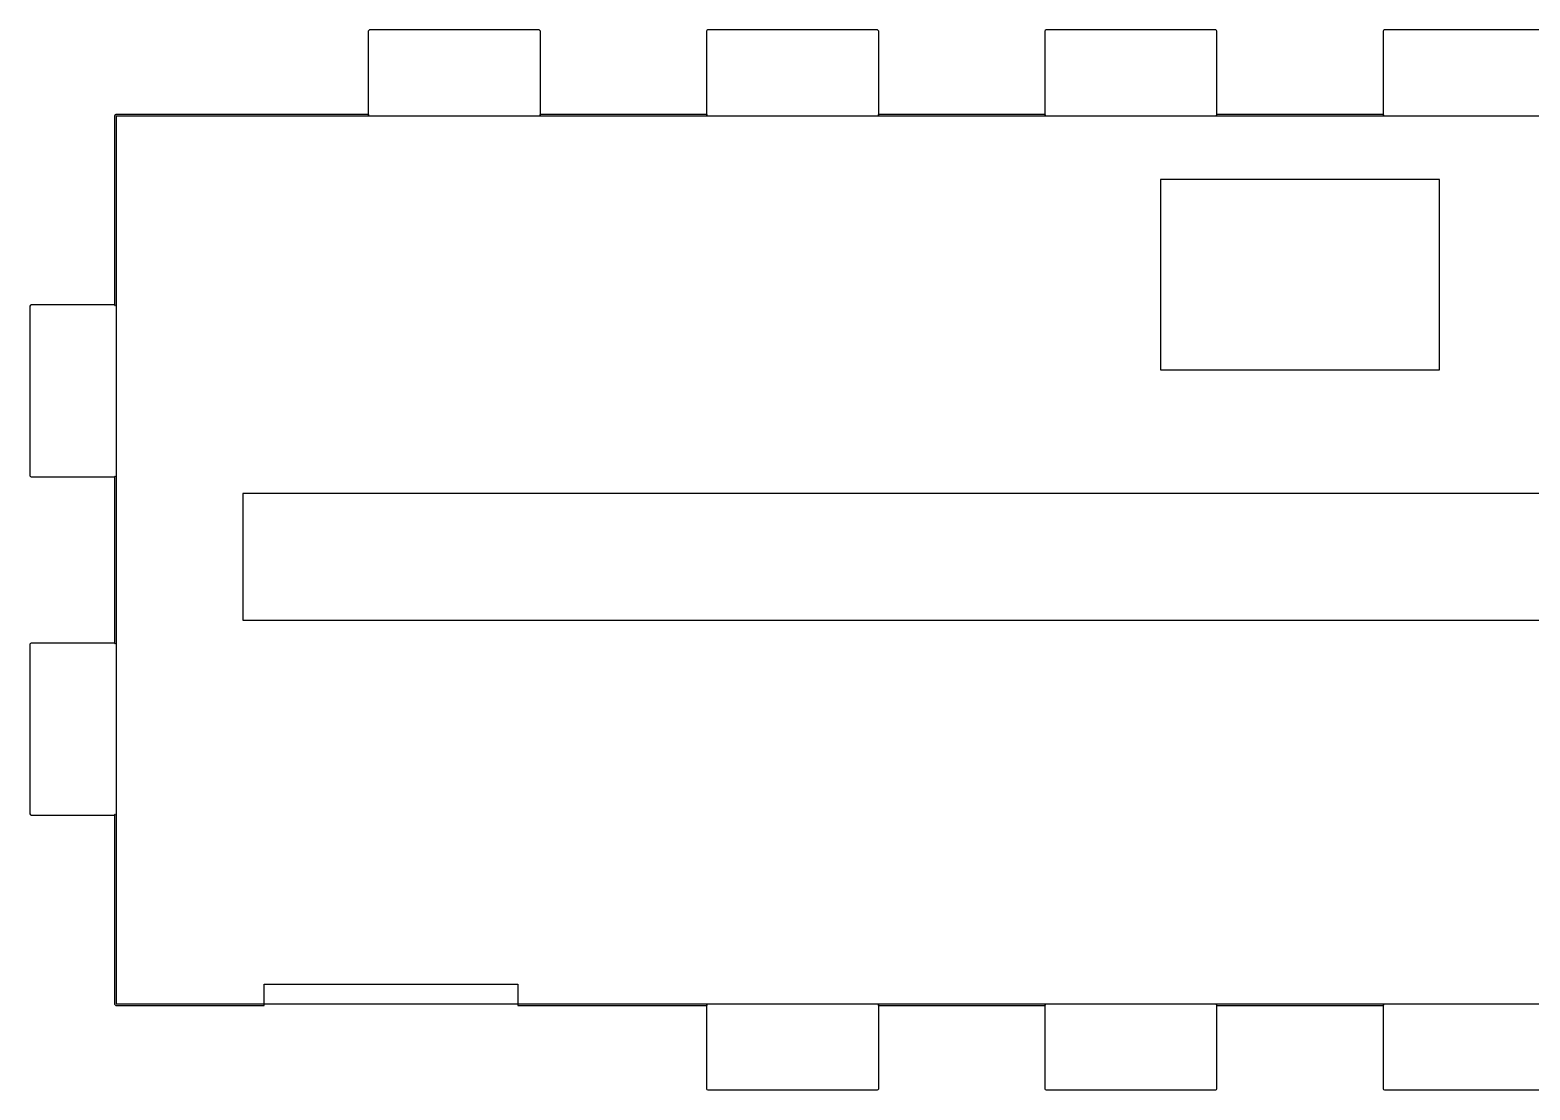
# Model space of a CAD drawing. Extents: x -34 to 366, y 525 to 825.
# Drawn here: x 17.9 to 88.8, y 587.2 to 637.4 of the extents above; entities that cross this region are included whole.
import ezdxf

# ---------------------------------------------------------------- set-up
doc = ezdxf.new("R2010")
doc.units = 0
doc.header["$MEASUREMENT"] = 0
doc.layers.add('CUT', color=30, linetype='CONTINUOUS')
doc.layers.add('ETCH', color=96, linetype='CONTINUOUS')

msp = doc.modelspace()

# ---------------------------------------------------------------- linework, layer by layer
at = {"layer": 'CUT', "color": 0}
for p, q in [((33.891, 637.339), (33.871, 637.302)), ((33.871, 637.302), (33.871, 637.289)), ((33.871, 637.289), (33.871, 633.359)), ((33.929, 637.359), (33.891, 637.339)), ((33.941, 637.359), (33.929, 637.359)), ((41.941, 637.359), (33.941, 637.359)), ((41.953, 637.359), (41.941, 637.359)), ((41.99, 637.339), (41.953, 637.359)), ((42.011, 637.302), (41.99, 637.339)), ((42.011, 637.289), (42.011, 637.302)), ((42.011, 633.359), (42.011, 637.289)), ((49.89, 637.339), (49.871, 637.302)), ((49.871, 637.302), (49.871, 637.289)), ((49.871, 637.289), (49.871, 633.359)), ((49.928, 637.359), (49.89, 637.339)), ((49.94, 637.359), (49.928, 637.359)), ((57.941, 637.359), (49.94, 637.359)), ((57.953, 637.359), (57.941, 637.359)), ((57.991, 637.339), (57.953, 637.359)), ((58.011, 637.302), (57.991, 637.339)), ((58.011, 637.289), (58.011, 637.302)), ((58.011, 633.359), (58.011, 637.289)), ((65.891, 637.339), (65.87, 637.302)), ((65.87, 637.302), (65.87, 637.289)), ((65.87, 637.289), (65.87, 633.359)), ((65.928, 637.359), (65.891, 637.339)), ((65.94, 637.359), (65.928, 637.359)), ((73.94, 637.359), (65.94, 637.359)), ((73.952, 637.359), (73.94, 637.359)), ((73.989, 637.339), (73.952, 637.359)), ((74.01, 637.302), (73.989, 637.339)), ((74.01, 637.289), (74.01, 637.302)), ((74.01, 633.359), (74.01, 637.289)), ((81.891, 637.339), (81.87, 637.302)), ((81.87, 637.302), (81.87, 637.289)), ((81.87, 637.289), (81.87, 633.359)), ((81.928, 637.359), (81.891, 637.339)), ((81.941, 637.359), (81.928, 637.359)), ((89.94, 637.359), (81.941, 637.359)), ((21.891, 633.339), (21.871, 633.302)), ((21.871, 633.302), (21.871, 633.289)), ((21.871, 633.289), (21.871, 624.359)), ((21.929, 633.359), (21.891, 633.339)), ((21.941, 633.359), (21.929, 633.359)), ((33.871, 633.359), (21.941, 633.359)), ((33.871, 633.359), (33.871, 633.352)), ((33.878, 633.359), (33.871, 633.359)), ((33.871, 633.352), (33.88, 633.331)), ((33.9, 633.35), (33.878, 633.359)), ((33.88, 633.331), (33.897, 633.333)), ((33.897, 633.333), (33.9, 633.35)), ((42.003, 633.359), (41.98, 633.35)), ((41.98, 633.35), (41.983, 633.333)), ((41.983, 633.333), (42, 633.331)), ((42, 633.331), (42.011, 633.352)), ((42.011, 633.359), (42.003, 633.359)), ((49.871, 633.359), (42.011, 633.359)), ((42.011, 633.352), (42.011, 633.359)), ((49.871, 633.359), (49.871, 633.352)), ((49.878, 633.359), (49.871, 633.359)), ((49.871, 633.352), (49.881, 633.331)), ((49.9, 633.35), (49.878, 633.359)), ((49.881, 633.331), (49.896, 633.333)), ((49.896, 633.333), (49.9, 633.35)), ((58.003, 633.359), (57.981, 633.35)), ((57.981, 633.35), (57.984, 633.333)), ((57.984, 633.333), (58, 633.331)), ((58, 633.331), (58.011, 633.352)), ((58.011, 633.359), (58.003, 633.359)), ((65.87, 633.359), (58.011, 633.359)), ((58.011, 633.352), (58.011, 633.359)), ((65.87, 633.359), (65.87, 633.352)), ((65.877, 633.359), (65.87, 633.359)), ((65.87, 633.352), (65.88, 633.331)), ((65.899, 633.35), (65.877, 633.359)), ((65.88, 633.331), (65.896, 633.333)), ((65.896, 633.333), (65.899, 633.35)), ((74.002, 633.359), (73.98, 633.35)), ((73.98, 633.35), (73.983, 633.333)), ((73.983, 633.333), (73.999, 633.331)), ((73.999, 633.331), (74.01, 633.352)), ((74.01, 633.359), (74.002, 633.359)), ((81.87, 633.359), (74.01, 633.359)), ((74.01, 633.352), (74.01, 633.359)), ((81.87, 633.359), (81.87, 633.352)), ((81.878, 633.359), (81.87, 633.359)), ((81.87, 633.352), (81.88, 633.331)), ((81.899, 633.35), (81.878, 633.359)), ((81.88, 633.331), (81.897, 633.333)), ((81.897, 633.333), (81.899, 633.35)), ((17.891, 624.339), (17.87, 624.302)), ((17.928, 624.359), (17.891, 624.339)), ((17.941, 624.359), (17.928, 624.359)), ((21.871, 624.359), (17.941, 624.359)), ((21.871, 624.359), (21.871, 624.352)), ((21.878, 624.359), (21.871, 624.359)), ((21.871, 624.352), (21.88, 624.33)), ((21.9, 624.35), (21.878, 624.359)), ((21.88, 624.33), (21.897, 624.333)), ((21.897, 624.333), (21.9, 624.35)), ((17.87, 624.302), (17.87, 624.289)), ((17.87, 624.289), (17.87, 616.288)), ((17.87, 616.288), (17.87, 616.277)), ((17.87, 616.277), (17.891, 616.24)), ((17.891, 616.24), (17.928, 616.219)), ((17.928, 616.219), (17.941, 616.219)), ((17.941, 616.219), (21.871, 616.219)), ((21.88, 616.25), (21.871, 616.228)), ((21.871, 616.228), (21.871, 616.219)), ((21.871, 616.219), (21.878, 616.219)), ((21.871, 616.219), (21.871, 608.359)), ((21.878, 616.219), (21.9, 616.23)), ((21.897, 616.246), (21.88, 616.25)), ((21.9, 616.23), (21.897, 616.246)), ((17.891, 608.338), (17.87, 608.301)), ((17.87, 608.301), (17.87, 608.289)), ((17.87, 608.289), (17.87, 600.289)), ((17.928, 608.359), (17.891, 608.338)), ((17.941, 608.359), (17.928, 608.359)), ((21.871, 608.359), (17.941, 608.359)), ((21.871, 608.359), (21.871, 608.352)), ((21.878, 608.359), (21.871, 608.359)), ((21.871, 608.352), (21.88, 608.33)), ((21.9, 608.349), (21.878, 608.359)), ((21.88, 608.33), (21.897, 608.333)), ((21.897, 608.333), (21.9, 608.349)), ((17.87, 600.289), (17.87, 600.277)), ((17.87, 600.277), (17.891, 600.24)), ((17.891, 600.24), (17.928, 600.219)), ((17.928, 600.219), (17.941, 600.219)), ((17.941, 600.219), (21.871, 600.219)), ((21.88, 600.249), (21.871, 600.227)), ((21.871, 600.227), (21.871, 600.219)), ((21.871, 600.219), (21.878, 600.219)), ((21.871, 600.219), (21.871, 591.289)), ((21.878, 600.219), (21.9, 600.23)), ((21.897, 600.246), (21.88, 600.249)), ((21.9, 600.23), (21.897, 600.246)), ((28.942, 591.219), (28.942, 592.219)), ((28.942, 592.219), (40.942, 592.219)), ((40.942, 592.219), (40.942, 591.219)), ((21.871, 591.289), (21.871, 591.277)), ((21.871, 591.277), (21.891, 591.24)), ((21.891, 591.24), (21.929, 591.219)), ((21.929, 591.219), (21.941, 591.219)), ((21.941, 591.219), (28.942, 591.219)), ((40.942, 591.219), (42.011, 591.219)), ((42.003, 591.219), (42.011, 591.219)), ((42.011, 591.219), (49.871, 591.219)), ((49.881, 591.249), (49.871, 591.227)), ((49.871, 591.227), (49.871, 591.219)), ((49.871, 591.219), (49.878, 591.219)), ((49.871, 591.219), (49.871, 587.289)), ((49.878, 591.219), (49.9, 591.23)), ((49.896, 591.247), (49.881, 591.249)), ((49.9, 591.23), (49.896, 591.247)), ((57.984, 591.247), (57.981, 591.23)), ((57.981, 591.23), (58.003, 591.219)), ((58, 591.249), (57.984, 591.247)), ((58.011, 591.227), (58, 591.249)), ((58.003, 591.219), (58.011, 591.219)), ((58.011, 591.219), (58.011, 591.227)), ((58.011, 587.289), (58.011, 591.219)), ((58.011, 591.219), (65.87, 591.219)), ((65.88, 591.249), (65.87, 591.227)), ((65.87, 591.227), (65.87, 591.219)), ((65.87, 591.219), (65.877, 591.219)), ((65.87, 591.219), (65.87, 587.289)), ((65.877, 591.219), (65.899, 591.23)), ((65.896, 591.247), (65.88, 591.249)), ((65.899, 591.23), (65.896, 591.247)), ((73.983, 591.247), (73.98, 591.23)), ((73.98, 591.23), (74.002, 591.219)), ((73.999, 591.249), (73.983, 591.247)), ((74.01, 591.227), (73.999, 591.249)), ((74.002, 591.219), (74.01, 591.219)), ((74.01, 591.219), (74.01, 591.227)), ((74.01, 587.289), (74.01, 591.219)), ((74.01, 591.219), (81.87, 591.219)), ((81.88, 591.249), (81.87, 591.227)), ((81.87, 591.227), (81.87, 591.219)), ((81.87, 591.219), (81.878, 591.219)), ((81.87, 591.219), (81.87, 587.289)), ((81.878, 591.219), (81.899, 591.23)), ((81.897, 591.247), (81.88, 591.249)), ((81.899, 591.23), (81.897, 591.247)), ((49.871, 587.289), (49.871, 587.276)), ((49.871, 587.276), (49.89, 587.239)), ((49.89, 587.239), (49.928, 587.219)), ((49.928, 587.219), (49.94, 587.219)), ((49.94, 587.219), (57.941, 587.219)), ((57.941, 587.219), (57.953, 587.219)), ((57.953, 587.219), (57.991, 587.239)), ((57.991, 587.239), (58.011, 587.276)), ((58.011, 587.276), (58.011, 587.289)), ((65.87, 587.289), (65.87, 587.276)), ((65.87, 587.276), (65.891, 587.239)), ((65.891, 587.239), (65.928, 587.219)), ((65.928, 587.219), (65.94, 587.219)), ((65.94, 587.219), (73.94, 587.219)), ((73.94, 587.219), (73.952, 587.219)), ((73.952, 587.219), (73.989, 587.239)), ((73.989, 587.239), (74.01, 587.276)), ((74.01, 587.276), (74.01, 587.289)), ((81.87, 587.289), (81.87, 587.276)), ((81.87, 587.276), (81.891, 587.239)), ((81.891, 587.239), (81.928, 587.219)), ((81.928, 587.219), (81.941, 587.219)), ((81.941, 587.219), (89.94, 587.219))]:
    msp.add_line(p, q, dxfattribs=at)
at = {"layer": 'CUT'}
for p, q in [((71.341, 630.289), (71.341, 621.289)), ((84.541, 630.289), (71.341, 630.289)), ((84.541, 621.289), (84.541, 630.289)), ((71.341, 621.289), (84.541, 621.289))]:
    msp.add_line(p, q, dxfattribs=at)
at = {"layer": 'ETCH'}
for p, q in [((21.941, 633.289), (21.941, 591.289)), ((133.941, 633.289), (21.941, 633.289)), ((127.941, 615.439), (27.941, 615.439)), ((27.941, 615.439), (27.941, 609.439)), ((27.941, 609.439), (127.941, 609.439)), ((21.941, 591.289), (133.941, 591.289))]:
    msp.add_line(p, q, dxfattribs=at)

doc.saveas('drawing.dxf')
